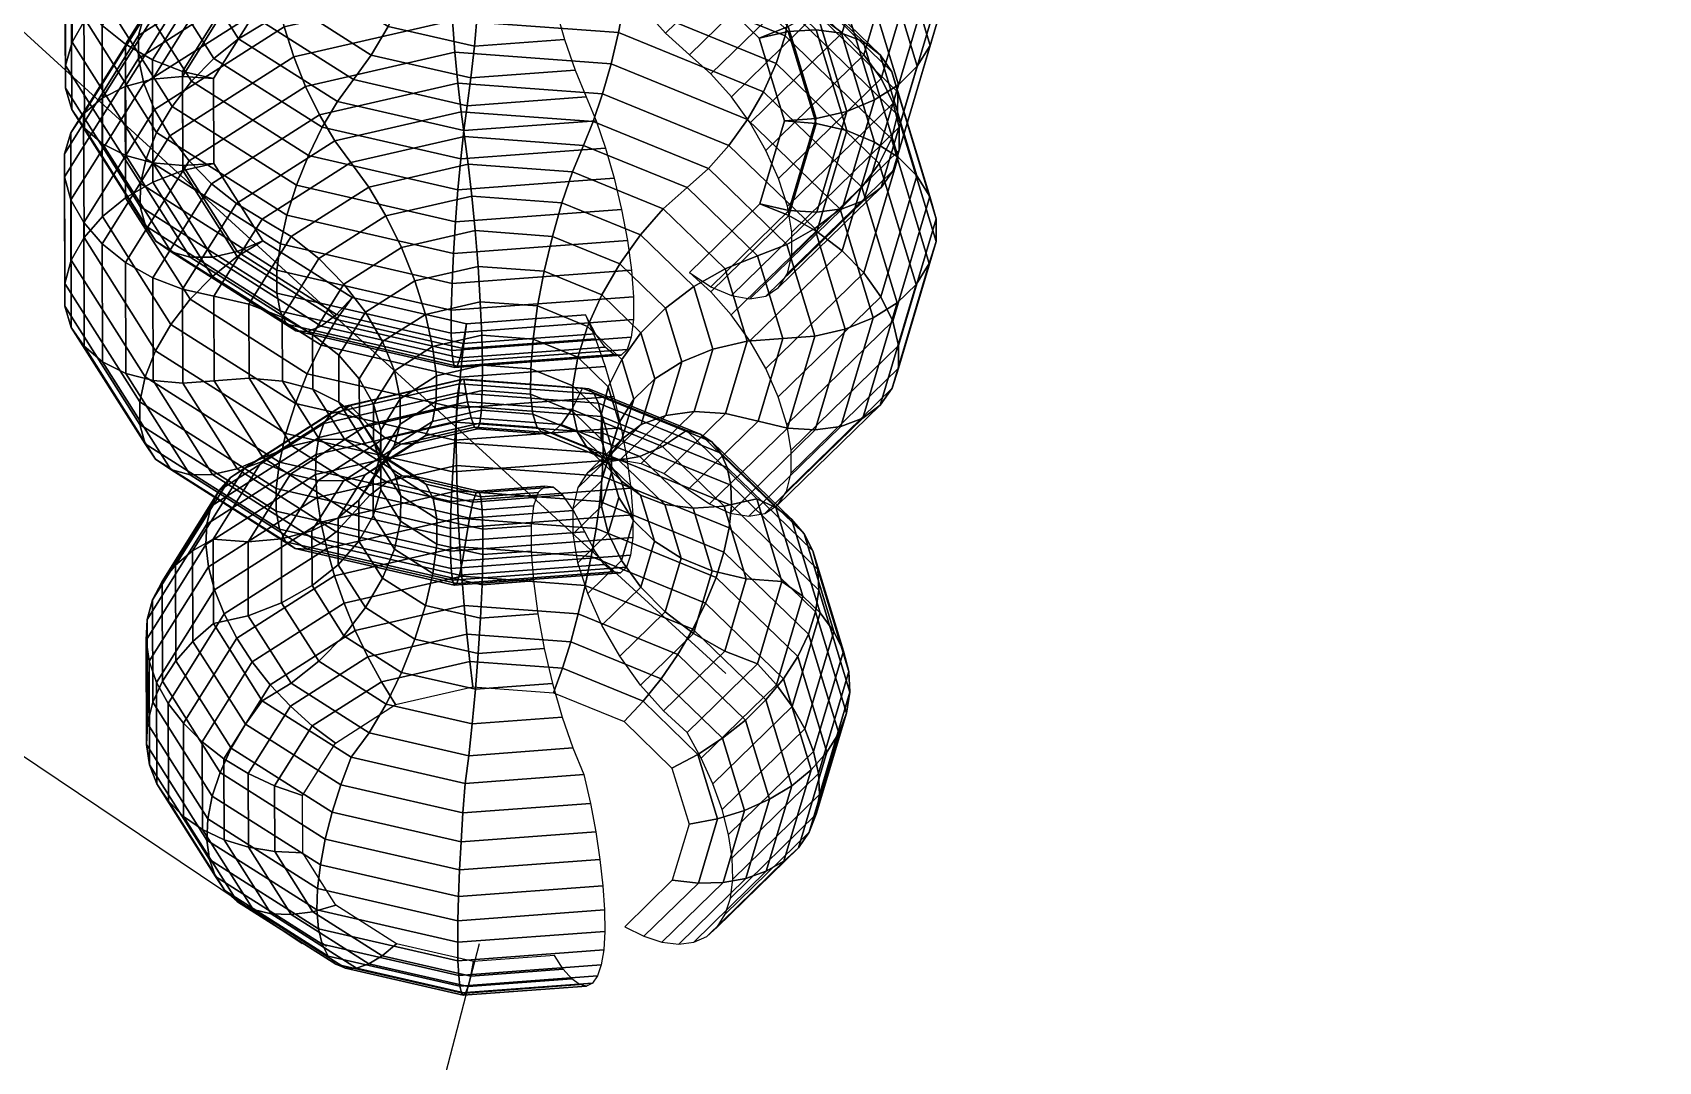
# Model space of a CAD drawing. Extents: x 268 to 383, y 668 to 793.
# Drawn here: x 274.9736 to 275.2102, y 679.4171 to 679.5669 of the extents above; entities that cross this region are included whole.
import ezdxf

# ---------------------------------------------------------------- set-up
doc = ezdxf.new("R2010")
doc.units = 0
doc.header["$LTSCALE"] = 0.5
doc.header["$MEASUREMENT"] = 0
doc.layers.add('P02', color=1, linetype='CONTINUOUS')
doc.layers.add('P03', color=5, linetype='CONTINUOUS')

# ---------------------------------------------------------------- blocks, each defined once
blk = doc.blocks.new('2')
at = {"layer": 'P03', "extrusion": (0.002275, 0.707103, 0.707107)}
for points, elevation in [([(33.2768, -18.367), (31.7207, -16.3677)], 23.8374), ([(34.1777, -17.5484), (32.336, -15.8086)], 23.8374), ([(32.3068, -15.8412), (32.3006, -15.8344)], 23.8065)]:
    blk.add_lwpolyline(points, dxfattribs=dict(at, elevation=elevation))
at = {"layer": 'P03', "color": 3}
blk.add_lwpolyline([(-32.1563, 27.4874), (-31.9873, 28.1381)], dxfattribs=at)
at = {"layer": 'P03', "extrusion": (0.670836, -0.525474, 0.523313)}
blk.add_arc((45.8888, 89.9757, -33.293), 81.7231, 215.503518, 256.37954, dxfattribs=at)
at = {"layer": 'P03'}
mesh = blk.add_polymesh((9, 9), dxfattribs=at)
for k, corner in enumerate([(-31.6209, 29.0814, 6.7161), (-31.5938, 29.0768, 6.7538), (-31.5705, 29.0808, 6.7941), (-31.5521, 29.0932, 6.8352), (-31.5394, 29.1136, 6.8753), (-31.5328, 29.1409, 6.9127), (-31.5328, 29.174, 6.9456), (-31.5393, 29.2115, 6.9728), (-31.5521, 29.2517, 6.9929), (-31.4965, 29.2028, 6.5942), (-31.4596, 29.2078, 6.6223), (-31.4279, 29.2201, 6.6544), (-31.4028, 29.239, 6.689), (-31.3854, 29.2638, 6.7246), (-31.3766, 29.2934, 6.7596), (-31.3766, 29.3265, 6.7926), (-31.3855, 29.3616, 6.8221), (-31.4029, 29.3973, 6.8468), (-31.4529, 29.3497, 6.4472), (-31.4125, 29.3663, 6.4637), (-31.3778, 29.3885, 6.4858), (-31.3504, 29.4153, 6.5125), (-31.3314, 29.4455, 6.5427), (-31.3218, 29.4779, 6.575), (-31.3218, 29.5109, 6.608), (-31.3315, 29.5432, 6.6404), (-31.3505, 29.5734, 6.6706), (-31.4975, 29.4965, 6.3005), (-31.4606, 29.5248, 6.3054), (-31.429, 29.5569, 6.3176), (-31.4039, 29.5916, 6.3364), (-31.3866, 29.6272, 6.3612), (-31.3778, 29.6623, 6.3907), (-31.3778, 29.6953, 6.4238), (-31.3867, 29.7248, 6.459), (-31.404, 29.7494, 6.4947), (-31.6227, 29.618, 6.1795), (-31.5957, 29.6558, 6.1748), (-31.5725, 29.6962, 6.1787), (-31.5542, 29.7374, 6.1911), (-31.5415, 29.7775, 6.2114), (-31.535, 29.8149, 6.2387), (-31.535, 29.8478, 6.2718), (-31.5415, 29.8749, 6.3093), (-31.5541, 29.895, 6.3495), (-31.8068, 29.693, 6.105), (-31.7943, 29.7368, 6.0944), (-31.7837, 29.7823, 6.0933), (-31.7752, 29.8274, 6.1017), (-31.7693, 29.8704, 6.1193), (-31.7663, 29.9091, 6.1452), (-31.7662, 29.9421, 6.1783), (-31.7691, 29.9677, 6.2172), (-31.7749, 29.985, 6.2603), (-32.018, 29.7087, 6.09), (-32.0222, 29.7537, 6.0782), (-32.0259, 29.8003, 6.0761), (-32.0287, 29.8463, 6.0837), (-32.0306, 29.8898, 6.1007), (-32.0315, 29.9288, 6.1263), (-32.0314, 29.9618, 6.1595), (-32.0303, 29.9871, 6.1987), (-32.0281, 30.0038, 6.2423), (-32.2198, 29.6623, 6.137), (-32.24, 29.7037, 6.129), (-32.2573, 29.7471, 6.1301), (-32.2709, 29.7906, 6.1402), (-32.2803, 29.8324, 6.1589), (-32.285, 29.8706, 6.1854), (-32.2848, 29.9035, 6.2185), (-32.2797, 29.9298, 6.2568), (-32.27, 29.9482, 6.2987), (-32.3772, 29.5619, 6.238), (-32.4099, 29.5953, 6.238), (-32.4378, 29.6319, 6.2459), (-32.4599, 29.67, 6.2614), (-32.4751, 29.7081, 6.2838), (-32.4827, 29.7444, 6.3122), (-32.4825, 29.7774, 6.3453), (-32.4744, 29.8056, 6.3817), (-32.4588, 29.8278, 6.4197)]):
    mesh.set_mesh_vertex(divmod(k, 9), corner)
mesh = blk.add_polymesh((9, 9), dxfattribs=at)
for k, corner in enumerate([(-31.5521, 29.2517, 6.9929), (-31.5705, 29.2928, 7.0052), (-31.5937, 29.3332, 7.009), (-31.6208, 29.3709, 7.0043), (-31.6506, 29.4044, 6.9912), (-31.6818, 29.4322, 6.9703), (-31.7167, 29.4634, 6.9469), (-31.75, 29.501, 6.9323), (-31.7803, 29.5432, 6.9271), (-31.4029, 29.3973, 6.8468), (-31.428, 29.4319, 6.8656), (-31.4598, 29.4639, 6.8778), (-31.4968, 29.4921, 6.8827), (-31.5374, 29.515, 6.8802), (-31.5799, 29.5318, 6.8704), (-31.6274, 29.5506, 6.8595), (-31.6728, 29.5763, 6.8567), (-31.7141, 29.6078, 6.8623), (-31.3505, 29.5734, 6.6706), (-31.378, 29.6, 6.6973), (-31.4127, 29.6221, 6.7195), (-31.4532, 29.6385, 6.7361), (-31.4976, 29.6487, 6.7464), (-31.5441, 29.6521, 6.75), (-31.5961, 29.656, 6.754), (-31.6457, 29.6674, 6.7656), (-31.6909, 29.6859, 6.7842), (-31.404, 29.7494, 6.4947), (-31.4291, 29.7682, 6.5294), (-31.4608, 29.7802, 6.5615), (-31.4977, 29.785, 6.5898), (-31.5382, 29.7824, 6.6128), (-31.5807, 29.7724, 6.6297), (-31.6281, 29.7613, 6.6487), (-31.6734, 29.7585, 6.6746), (-31.7146, 29.7639, 6.7062), (-31.5541, 29.895, 6.3495), (-31.5725, 29.9072, 6.3908), (-31.5956, 29.911, 6.4312), (-31.6226, 29.9062, 6.469), (-31.6522, 29.893, 6.5026), (-31.6832, 29.872, 6.5305), (-31.7179, 29.8485, 6.5618), (-31.7511, 29.8338, 6.5995), (-31.7812, 29.8285, 6.6418), (-31.7749, 29.985, 6.2603), (-31.7833, 29.9932, 6.3055), (-31.7939, 29.9918, 6.351), (-31.8062, 29.9811, 6.3947), (-31.8199, 29.9613, 6.4348), (-31.8341, 29.9335, 6.4695), (-31.85, 29.9024, 6.5084), (-31.8653, 29.8804, 6.5533), (-31.8791, 29.8684, 6.6023), (-32.0281, 30.0038, 6.2423), (-32.0251, 30.0112, 6.2883), (-32.0213, 30.0087, 6.3348), (-32.0169, 29.9967, 6.3798), (-32.0121, 29.9756, 6.4212), (-32.0072, 29.9463, 6.4572), (-32.0016, 29.9136, 6.4976), (-31.9963, 29.8901, 6.544), (-31.9914, 29.8767, 6.5943), (-32.27, 29.9482, 6.2987), (-32.2561, 29.958, 6.3422), (-32.2386, 29.9588, 6.3855), (-32.2182, 29.9504, 6.4267), (-32.1958, 29.9334, 6.464), (-32.1725, 29.9083, 6.4958), (-32.1464, 29.8803, 6.5314), (-32.1214, 29.8613, 6.5732), (-32.0986, 29.8521, 6.6193), (-32.4588, 29.8278, 6.4197), (-32.4364, 29.843, 6.4578), (-32.4081, 29.8506, 6.4942), (-32.3753, 29.8502, 6.5274), (-32.3392, 29.8419, 6.5559), (-32.3015, 29.826, 6.5785), (-32.2594, 29.8082, 6.6038), (-32.2191, 29.799, 6.6358), (-32.1823, 29.7987, 6.673)]):
    mesh.set_mesh_vertex(divmod(k, 9), corner)
mesh = blk.add_polymesh((7, 9), dxfattribs=at)
for k, corner in enumerate([(-32.4588, 29.8278, 6.4197), (-32.4364, 29.843, 6.4578), (-32.4081, 29.8506, 6.4942), (-32.3753, 29.8502, 6.5274), (-32.3392, 29.8419, 6.5559), (-32.3015, 29.826, 6.5785), (-32.2594, 29.8082, 6.6038), (-32.2191, 29.799, 6.6358), (-32.1823, 29.7987, 6.673), (-32.5618, 29.6633, 6.5845), (-32.5348, 29.686, 6.6151), (-32.5007, 29.7029, 6.6422), (-32.461, 29.7134, 6.6645), (-32.4174, 29.717, 6.681), (-32.3719, 29.7136, 6.6911), (-32.321, 29.7098, 6.7025), (-32.2724, 29.7139, 6.721), (-32.228, 29.7258, 6.746), (-32.5612, 29.4833, 6.7645), (-32.5342, 29.5141, 6.787), (-32.5001, 29.5412, 6.8039), (-32.4605, 29.5636, 6.8142), (-32.417, 29.5803, 6.8177), (-32.3715, 29.5906, 6.8141), (-32.3207, 29.6021, 6.8102), (-32.2721, 29.6208, 6.8142), (-32.2277, 29.6459, 6.8258), (-32.4572, 29.3189, 6.9286), (-32.4348, 29.357, 6.9438), (-32.4067, 29.3935, 6.9513), (-32.3739, 29.4268, 6.9508), (-32.3379, 29.4555, 6.9423), (-32.3004, 29.4782, 6.9263), (-32.2584, 29.5037, 6.9084), (-32.2182, 29.5357, 6.899), (-32.1816, 29.573, 6.8986), (-32.2676, 29.1984, 7.0484), (-32.2538, 29.242, 7.0582), (-32.2364, 29.2854, 7.0589), (-32.2162, 29.3266, 7.0505), (-32.194, 29.364, 7.0333), (-32.1708, 29.3959, 7.0082), (-32.1449, 29.4316, 6.9801), (-32.1201, 29.4734, 6.961), (-32.0975, 29.5196, 6.9517), (-32.0253, 29.1428, 7.1033), (-32.0224, 29.1889, 7.1106), (-32.0188, 29.2354, 7.1081), (-32.0146, 29.2804, 7.0961), (-32.01, 29.3218, 7.075), (-32.0053, 29.3579, 7.0457), (-31.9999, 29.3983, 7.013), (-31.9948, 29.4447, 6.9894), (-31.9901, 29.495, 6.976), (-31.7722, 29.1616, 7.0836), (-31.7807, 29.2069, 7.0918), (-31.7915, 29.2523, 7.0905), (-31.804, 29.296, 7.0798), (-31.8178, 29.3361, 7.0601), (-31.8323, 29.3707, 7.0323), (-31.8484, 29.4095, 7.0012), (-31.8639, 29.4544, 6.9793), (-31.8779, 29.5033, 6.9673)]):
    mesh.set_mesh_vertex(divmod(k, 9), corner)
mesh = blk.add_polymesh((7, 9), dxfattribs=at)
for k, corner in enumerate([(-32.3772, 29.5619, 6.238), (-32.4099, 29.5953, 6.238), (-32.4378, 29.6319, 6.2459), (-32.4599, 29.67, 6.2614), (-32.4751, 29.7081, 6.2838), (-32.4827, 29.7444, 6.3122), (-32.4825, 29.7774, 6.3453), (-32.4744, 29.8056, 6.3817), (-32.4588, 29.8278, 6.4197), (-32.4631, 29.4247, 6.3754), (-32.5026, 29.4473, 6.3862), (-32.5363, 29.4746, 6.4035), (-32.563, 29.5054, 6.4263), (-32.5814, 29.5384, 6.4539), (-32.5906, 29.5721, 6.4848), (-32.5904, 29.6051, 6.5179), (-32.5806, 29.636, 6.5516), (-32.5618, 29.6633, 6.5845), (-32.4626, 29.2746, 6.5255), (-32.502, 29.2853, 6.5482), (-32.5358, 29.3024, 6.5756), (-32.5624, 29.3252, 6.6065), (-32.5808, 29.3526, 6.6396), (-32.59, 29.3836, 6.6734), (-32.5898, 29.4166, 6.7064), (-32.58, 29.4504, 6.7372), (-32.5612, 29.4833, 6.7645), (-32.3758, 29.1374, 6.6624), (-32.4084, 29.1373, 6.6959), (-32.4362, 29.1451, 6.7326), (-32.4582, 29.1606, 6.7708), (-32.4734, 29.1829, 6.8089), (-32.481, 29.2113, 6.8453), (-32.4808, 29.2444, 6.8783), (-32.4727, 29.2808, 6.9064), (-32.4572, 29.3189, 6.9286), (-32.2177, 29.037, 6.7623), (-32.2378, 29.0289, 6.8038), (-32.2549, 29.0299, 6.8472), (-32.2684, 29.04, 6.8908), (-32.2777, 29.0587, 6.9326), (-32.2824, 29.0851, 6.9708), (-32.2822, 29.1183, 7.0038), (-32.2772, 29.1566, 7.03), (-32.2676, 29.1984, 7.0484), (-32.0156, 28.9906, 6.8081), (-32.0197, 28.9788, 6.8531), (-32.0232, 28.9767, 6.8997), (-32.0259, 28.9843, 6.9457), (-32.0277, 29.0013, 6.9892), (-32.0286, 29.0269, 7.0283), (-32.0285, 29.06, 7.0612), (-32.0274, 29.0992, 7.0866), (-32.0253, 29.1428, 7.1033), (-31.8046, 29.0063, 6.7917), (-31.7919, 28.9958, 6.8355), (-31.7811, 28.9947, 6.8809), (-31.7725, 29.0031, 6.926), (-31.7665, 29.0207, 6.9689), (-31.7635, 29.0466, 7.0077), (-31.7634, 29.0797, 7.0406), (-31.7664, 29.1186, 7.0663), (-31.7722, 29.1616, 7.0836)]):
    mesh.set_mesh_vertex(divmod(k, 9), corner)
mesh = blk.add_polymesh((9, 9), dxfattribs=at)
for k, corner in enumerate([(-31.5526, 28.9339, 6.6759), (-31.5708, 28.9751, 6.6884), (-31.594, 29.0155, 6.6925), (-31.621, 29.0534, 6.6881), (-31.6507, 29.0871, 6.6752), (-31.6819, 29.1151, 6.6546), (-31.6819, 29.1151, 6.6546), (-31.6507, 29.0943, 6.6825), (-31.6209, 29.0814, 6.7161), (-31.4033, 29.0797, 6.5296), (-31.4282, 29.1144, 6.5487), (-31.4597, 29.1465, 6.561), (-31.4966, 29.1748, 6.5662), (-31.5372, 29.198, 6.564), (-31.5796, 29.215, 6.5544), (-31.5796, 29.215, 6.5544), (-31.5371, 29.2052, 6.5712), (-31.4965, 29.2028, 6.5942), (-31.3509, 29.2559, 6.3532), (-31.3781, 29.2828, 6.3801), (-31.4126, 29.305, 6.4024), (-31.4529, 29.3217, 6.4192), (-31.4973, 29.3321, 6.4298), (-31.5437, 29.3357, 6.4336), (-31.5437, 29.3357, 6.4336), (-31.4973, 29.3393, 6.437), (-31.4529, 29.3497, 6.4472), (-31.4044, 29.4322, 6.1771), (-31.4293, 29.4512, 6.2118), (-31.4608, 29.4635, 6.2441), (-31.4976, 29.4685, 6.2725), (-31.538, 29.4661, 6.2958), (-31.5804, 29.4564, 6.3129), (-31.5804, 29.4564, 6.313), (-31.538, 29.4734, 6.3031), (-31.4975, 29.4965, 6.3005), (-31.5547, 29.578, 6.0318), (-31.5728, 29.5905, 6.073), (-31.5959, 29.5945, 6.1135), (-31.6228, 29.59, 6.1515), (-31.6523, 29.577, 6.1853), (-31.6833, 29.5563, 6.2134), (-31.6833, 29.5563, 6.2134), (-31.6523, 29.5843, 6.1925), (-31.6227, 29.618, 6.1795), (-31.7757, 29.6681, 5.9424), (-31.784, 29.6766, 5.9876), (-31.7945, 29.6755, 6.0331), (-31.8069, 29.665, 6.077), (-31.8205, 29.6456, 6.1173), (-31.8347, 29.618, 6.1522), (-31.8347, 29.618, 6.1522), (-31.8204, 29.6528, 6.1245), (-31.8068, 29.693, 6.105), (-32.0292, 29.6869, 5.9244), (-32.0262, 29.6946, 5.9704), (-32.0224, 29.6925, 6.0169), (-32.0181, 29.6807, 6.062), (-32.0133, 29.6599, 6.1036), (-32.0083, 29.6309, 6.1399), (-32.0083, 29.6309, 6.1399), (-32.0133, 29.6672, 6.1108), (-32.018, 29.7087, 6.09), (-32.2714, 29.6312, 5.9808), (-32.2576, 29.6413, 6.0243), (-32.2402, 29.6424, 6.0677), (-32.2199, 29.6343, 6.109), (-32.1975, 29.6175, 6.1465), (-32.1742, 29.5927, 6.1785), (-32.1742, 29.5927, 6.1785), (-32.1975, 29.6248, 6.1538), (-32.2198, 29.6623, 6.137), (-32.4604, 29.5107, 6.102), (-32.4382, 29.5261, 6.1401), (-32.4101, 29.534, 6.1767), (-32.3773, 29.5339, 6.21), (-32.3413, 29.5258, 6.2387), (-32.3037, 29.5102, 6.2615), (-32.3037, 29.5102, 6.2616), (-32.3413, 29.5331, 6.246), (-32.3772, 29.5619, 6.238)]):
    mesh.set_mesh_vertex(divmod(k, 9), corner)
mesh = blk.add_polymesh((9, 9), dxfattribs=at)
for k, corner in enumerate([(-31.6228, 28.7648, 6.3983), (-31.5955, 28.7601, 6.436), (-31.5721, 28.7639, 6.4763), (-31.5536, 28.7761, 6.5174), (-31.5407, 28.7962, 6.5576), (-31.5339, 28.8234, 6.595), (-31.5337, 28.8563, 6.6281), (-31.5401, 28.8937, 6.6555), (-31.5526, 28.9339, 6.6759), (-31.4987, 28.886, 6.2767), (-31.4616, 28.8909, 6.3047), (-31.4297, 28.9029, 6.3367), (-31.4044, 28.9217, 6.3713), (-31.3868, 28.9464, 6.4069), (-31.3777, 28.9759, 6.442), (-31.3775, 29.0089, 6.4751), (-31.3861, 29.044, 6.5047), (-31.4033, 29.0797, 6.5296), (-31.4551, 29.0325, 6.1301), (-31.4145, 29.049, 6.1464), (-31.3797, 29.0711, 6.1684), (-31.3521, 29.0978, 6.195), (-31.3328, 29.128, 6.2251), (-31.3229, 29.1603, 6.2574), (-31.3227, 29.1933, 6.2905), (-31.3321, 29.2257, 6.3229), (-31.3509, 29.2559, 6.3532), (-31.4996, 29.179, 5.9837), (-31.4626, 29.2072, 5.9884), (-31.4308, 29.2393, 6.0004), (-31.4056, 29.2739, 6.0191), (-31.388, 29.3095, 6.0437), (-31.3789, 29.3447, 6.0732), (-31.3787, 29.3778, 6.1062), (-31.3873, 29.4074, 6.1413), (-31.4044, 29.4322, 6.1771), (-31.6245, 29.3002, 5.863), (-31.5974, 29.338, 5.8581), (-31.5741, 29.3783, 5.8618), (-31.5557, 29.4195, 5.874), (-31.5428, 29.4597, 5.8941), (-31.5361, 29.4972, 5.9212), (-31.5359, 29.5303, 5.9542), (-31.5422, 29.5577, 5.9916), (-31.5547, 29.578, 6.0318), (-31.8082, 29.3751, 5.7887), (-31.7957, 29.4188, 5.7779), (-31.785, 29.4643, 5.7765), (-31.7764, 29.5095, 5.7847), (-31.7705, 29.5525, 5.802), (-31.7673, 29.5915, 5.8277), (-31.7672, 29.6246, 5.8606), (-31.77, 29.6505, 5.8994), (-31.7757, 29.6681, 5.9424), (-32.0189, 29.3907, 5.7737), (-32.0232, 29.4357, 5.7617), (-32.0268, 29.4822, 5.7593), (-32.0297, 29.5283, 5.7667), (-32.0316, 29.5719, 5.7834), (-32.0325, 29.6112, 5.8088), (-32.0325, 29.6443, 5.8418), (-32.0313, 29.6699, 5.8809), (-32.0292, 29.6869, 5.9244), (-32.2202, 29.3444, 5.8206), (-32.2404, 29.3857, 5.8124), (-32.2578, 29.4291, 5.8132), (-32.2716, 29.4727, 5.8231), (-32.2811, 29.5146, 5.8416), (-32.2859, 29.5529, 5.8679), (-32.2859, 29.586, 5.9009), (-32.281, 29.6125, 5.9391), (-32.2714, 29.6312, 5.9808), (-32.3772, 29.2442, 5.9213), (-32.41, 29.2775, 5.9211), (-32.4381, 29.3141, 5.9288), (-32.4604, 29.3522, 5.9442), (-32.4758, 29.3903, 5.9664), (-32.4836, 29.4268, 5.9947), (-32.4836, 29.4599, 6.0277), (-32.4758, 29.4882, 6.064), (-32.4604, 29.5107, 6.102)]):
    mesh.set_mesh_vertex(divmod(k, 9), corner)
mesh = blk.add_polymesh((7, 9), dxfattribs=at)
for k, corner in enumerate([(-32.4604, 29.5107, 6.102), (-32.4382, 29.5261, 6.1401), (-32.4101, 29.534, 6.1767), (-32.3773, 29.5339, 6.21), (-32.3413, 29.5258, 6.2387), (-32.3037, 29.5102, 6.2615), (-32.3037, 29.5102, 6.2616), (-32.3413, 29.5331, 6.246), (-32.3772, 29.5619, 6.238), (-32.5635, 29.346, 6.267), (-32.5367, 29.3688, 6.2977), (-32.5028, 29.386, 6.325), (-32.4632, 29.3967, 6.3474), (-32.4198, 29.4006, 6.3642), (-32.3743, 29.3974, 6.3745), (-32.3743, 29.3974, 6.3745), (-32.4197, 29.4078, 6.3715), (-32.4631, 29.4247, 6.3754), (-32.5629, 29.1658, 6.4472), (-32.5361, 29.1967, 6.4699), (-32.5023, 29.224, 6.487), (-32.4627, 29.2466, 6.4976), (-32.4193, 29.2635, 6.5013), (-32.3739, 29.274, 6.4979), (-32.3739, 29.274, 6.498), (-32.4193, 29.2708, 6.5085), (-32.4626, 29.2746, 6.5255), (-32.4588, 29.0012, 6.6115), (-32.4366, 29.0394, 6.6269), (-32.4086, 29.076, 6.6346), (-32.3759, 29.1094, 6.6344), (-32.3401, 29.1383, 6.6263), (-32.3025, 29.1612, 6.6105), (-32.3025, 29.1612, 6.6105), (-32.34, 29.1455, 6.6335), (-32.3758, 29.1374, 6.6624), (-32.269, 28.8806, 6.7315), (-32.2553, 28.9242, 6.7415), (-32.238, 28.9676, 6.7425), (-32.2178, 29.009, 6.7344), (-32.1957, 29.0465, 6.7175), (-32.1725, 29.0786, 6.6926), (-32.1725, 29.0786, 6.6926), (-32.1957, 29.0538, 6.7248), (-32.2177, 29.037, 6.7623), (-32.0264, 28.8249, 6.7864), (-32.0235, 28.871, 6.794), (-32.0199, 28.9175, 6.7918), (-32.0157, 28.9626, 6.7801), (-32.0112, 29.0042, 6.7593), (-32.0064, 29.0405, 6.7302), (-32.0064, 29.0405, 6.7302), (-32.0111, 29.0115, 6.7665), (-32.0156, 28.9906, 6.8081), (-31.773, 28.8438, 6.7667), (-31.7814, 28.889, 6.7752), (-31.7921, 28.9345, 6.7742), (-31.8046, 28.9783, 6.7637), (-31.8184, 29.0185, 6.7443), (-31.8329, 29.0534, 6.7168), (-31.8329, 29.0534, 6.7168), (-31.8184, 29.0258, 6.7516), (-31.8046, 29.0063, 6.7917)]):
    mesh.set_mesh_vertex(divmod(k, 9), corner)
mesh = blk.add_polymesh((7, 9), dxfattribs=at)
for k, corner in enumerate([(-32.3772, 29.2442, 5.9213), (-32.41, 29.2775, 5.9211), (-32.4381, 29.3141, 5.9288), (-32.4604, 29.3522, 5.9442), (-32.4758, 29.3903, 5.9664), (-32.4836, 29.4268, 5.9947), (-32.4836, 29.4599, 6.0277), (-32.4758, 29.4882, 6.064), (-32.4604, 29.5107, 6.102), (-32.4629, 29.1074, 6.0584), (-32.5025, 29.1298, 6.0691), (-32.5365, 29.157, 6.0862), (-32.5634, 29.1878, 6.1089), (-32.582, 29.2208, 6.1364), (-32.5915, 29.2545, 6.1673), (-32.5915, 29.2876, 6.2003), (-32.5821, 29.3186, 6.234), (-32.5635, 29.346, 6.267), (-32.4625, 28.9576, 6.2082), (-32.502, 28.9682, 6.2308), (-32.5359, 28.9851, 6.2581), (-32.5628, 29.0078, 6.2889), (-32.5814, 29.0351, 6.322), (-32.5909, 29.066, 6.3558), (-32.5909, 29.099, 6.3889), (-32.5815, 29.1328, 6.4198), (-32.5629, 29.1658, 6.4472), (-32.3759, 28.8208, 6.3448), (-32.4085, 28.8205, 6.3782), (-32.4366, 28.8281, 6.4148), (-32.4587, 28.8433, 6.4531), (-32.4741, 28.8656, 6.4912), (-32.4819, 28.8938, 6.5276), (-32.4819, 28.9268, 6.5608), (-32.4741, 28.9631, 6.5891), (-32.4588, 29.0012, 6.6115), (-32.2181, 28.7206, 6.4445), (-32.2383, 28.7123, 6.4858), (-32.2555, 28.713, 6.5293), (-32.2691, 28.7229, 6.5729), (-32.2786, 28.7414, 6.6148), (-32.2834, 28.7676, 6.6531), (-32.2833, 28.8006, 6.6863), (-32.2785, 28.8388, 6.7128), (-32.269, 28.8806, 6.7315), (-32.0165, 28.6743, 6.4901), (-32.0206, 28.6623, 6.5351), (-32.0241, 28.6599, 6.5816), (-32.0269, 28.6673, 6.6277), (-32.0287, 28.684, 6.6713), (-32.0296, 28.7094, 6.7106), (-32.0295, 28.7423, 6.7437), (-32.0284, 28.7814, 6.7694), (-32.0264, 28.8249, 6.7864), (-31.806, 28.69, 6.4738), (-31.7933, 28.6792, 6.5175), (-31.7824, 28.6779, 6.5629), (-31.7737, 28.6861, 6.6081), (-31.7677, 28.7034, 6.6511), (-31.7645, 28.7291, 6.69), (-31.7644, 28.7621, 6.7232), (-31.7672, 28.8009, 6.7491), (-31.773, 28.8438, 6.7667)]):
    mesh.set_mesh_vertex(divmod(k, 9), corner)
mesh = blk.add_polymesh((9, 9), dxfattribs=at)
for k, corner in enumerate([(-31.8437, 28.8018, 6.0905), (-31.8294, 28.8244, 6.1353), (-31.8086, 28.8381, 6.1813), (-31.7825, 28.8425, 6.2264), (-31.7521, 28.8371, 6.2685), (-31.7187, 28.8224, 6.306), (-31.6838, 28.799, 6.337), (-31.6526, 28.778, 6.3648), (-31.6228, 28.7648, 6.3983), (-31.7997, 28.8448, 6.0473), (-31.7802, 28.8724, 6.0872), (-31.752, 28.8935, 6.1258), (-31.7164, 28.907, 6.1616), (-31.6749, 28.9125, 6.1929), (-31.6294, 28.9096, 6.2185), (-31.5819, 28.8985, 6.2372), (-31.5394, 28.8886, 6.2539), (-31.4987, 28.886, 6.2767), (-31.7843, 28.8967, 5.9953), (-31.7629, 28.9305, 6.029), (-31.7321, 28.9604, 6.0588), (-31.6932, 28.9851, 6.0834), (-31.6478, 29.0036, 6.1018), (-31.5981, 29.015, 6.113), (-31.5461, 29.0189, 6.1167), (-31.4996, 29.0223, 6.12), (-31.4551, 29.0325, 6.1301), (-31.8, 28.9487, 5.9434), (-31.7805, 28.9885, 5.971), (-31.7524, 29.0273, 5.992), (-31.7169, 29.0632, 6.0054), (-31.6755, 29.0947, 6.0108), (-31.6301, 29.1204, 6.0077), (-31.5827, 29.1392, 5.9965), (-31.5402, 29.156, 5.9864), (-31.4996, 29.179, 5.9837), (-31.8443, 28.9916, 5.9006), (-31.83, 29.0366, 5.9232), (-31.8094, 29.0826, 5.9368), (-31.7834, 29.1278, 5.9411), (-31.7532, 29.17, 5.9357), (-31.72, 29.2076, 5.9209), (-31.6853, 29.2387, 5.8973), (-31.6542, 29.2666, 5.8762), (-31.6245, 29.3002, 5.863), (-31.9095, 29.0182, 5.8743), (-31.9028, 29.0663, 5.8937), (-31.8933, 29.1168, 5.9029), (-31.8813, 29.1677, 5.9015), (-31.8674, 29.2166, 5.8895), (-31.8521, 29.2614, 5.8674), (-31.8361, 29.3002, 5.8363), (-31.8219, 29.335, 5.8084), (-31.8082, 29.3751, 5.7887), (-31.9842, 29.0237, 5.8689), (-31.9864, 29.0725, 5.8878), (-31.9895, 29.124, 5.8961), (-31.9936, 29.176, 5.8935), (-31.9984, 29.2263, 5.8802), (-32.0037, 29.2727, 5.8566), (-32.0092, 29.3131, 5.824), (-32.0142, 29.3492, 5.7947), (-32.0189, 29.3907, 5.7737), (-32.0556, 29.0073, 5.8856), (-32.0661, 29.0541, 5.9064), (-32.0815, 29.1028, 5.9175), (-32.1009, 29.1513, 5.9185), (-32.1236, 29.1975, 5.9093), (-32.1485, 29.2394, 5.8904), (-32.1745, 29.2751, 5.8625), (-32.1979, 29.307, 5.8376), (-32.2202, 29.3444, 5.8206), (-32.1113, 28.9718, 5.9213), (-32.1284, 29.0144, 5.9463), (-32.1532, 29.0571, 5.9635), (-32.1846, 29.0979, 5.9722), (-32.2212, 29.1352, 5.972), (-32.2615, 29.1673, 5.9629), (-32.3036, 29.1928, 5.9453), (-32.3412, 29.2155, 5.9295), (-32.3772, 29.2442, 5.9213)]):
    mesh.set_mesh_vertex(divmod(k, 9), corner)
mesh = blk.add_polymesh((7, 9), dxfattribs=at)
for k, corner in enumerate([(-32.1113, 28.9718, 5.9213), (-32.1284, 29.0144, 5.9463), (-32.1532, 29.0571, 5.9635), (-32.1846, 29.0979, 5.9722), (-32.2212, 29.1352, 5.972), (-32.2615, 29.1673, 5.9629), (-32.3036, 29.1928, 5.9453), (-32.3412, 29.2155, 5.9295), (-32.3772, 29.2442, 5.9213), (-32.1417, 28.9233, 5.9699), (-32.1624, 28.9602, 6.0006), (-32.1923, 28.9946, 6.0261), (-32.2303, 29.025, 6.0453), (-32.2745, 29.0501, 6.0572), (-32.3231, 29.0689, 6.0615), (-32.374, 29.0804, 6.0579), (-32.4195, 29.0906, 6.0546), (-32.4629, 29.1074, 6.0584), (-32.1415, 28.8702, 6.0231), (-32.1622, 28.9008, 6.06), (-32.1921, 28.9262, 6.0945), (-32.23, 28.9452, 6.1251), (-32.2742, 28.957, 6.1504), (-32.3228, 28.9611, 6.1692), (-32.3736, 28.9573, 6.1809), (-32.419, 28.954, 6.1913), (-32.4625, 28.9576, 6.2082), (-32.1108, 28.8216, 6.0715), (-32.1279, 28.8466, 6.1141), (-32.1526, 28.8637, 6.1569), (-32.1839, 28.8723, 6.1978), (-32.2204, 28.8719, 6.2353), (-32.2605, 28.8627, 6.2675), (-32.3024, 28.845, 6.2931), (-32.34, 28.8291, 6.316), (-32.3759, 28.8208, 6.3448), (-32.0549, 28.7861, 6.1068), (-32.0653, 28.8068, 6.1536), (-32.0805, 28.8179, 6.2024), (-32.0998, 28.8189, 6.251), (-32.1223, 28.8096, 6.2973), (-32.147, 28.7906, 6.3392), (-32.1729, 28.7626, 6.375), (-32.196, 28.7376, 6.407), (-32.2181, 28.7206, 6.4445), (-31.9834, 28.7697, 6.123), (-31.9854, 28.7885, 6.1717), (-31.9885, 28.7968, 6.2232), (-31.9924, 28.7942, 6.2753), (-31.9969, 28.7808, 6.3256), (-32.002, 28.7573, 6.372), (-32.0073, 28.7246, 6.4124), (-32.012, 28.6954, 6.4486), (-32.0165, 28.6743, 6.4901), (-31.9087, 28.7752, 6.1172), (-31.902, 28.7947, 6.1653), (-31.8923, 28.8039, 6.2158), (-31.8801, 28.8025, 6.2666), (-31.866, 28.7906, 6.3155), (-31.8505, 28.7686, 6.3603), (-31.8343, 28.7375, 6.399), (-31.8198, 28.7097, 6.4337), (-31.806, 28.69, 6.4738)]):
    mesh.set_mesh_vertex(divmod(k, 9), corner)
mesh = blk.add_polymesh((9, 9), dxfattribs=at)
for k, corner in enumerate([(-31.7198, 28.4766, 5.9601), (-31.7531, 28.5142, 5.9455), (-31.7834, 28.5564, 5.9403), (-31.8094, 28.6016, 5.9447), (-31.8299, 28.6476, 5.9586), (-31.8441, 28.6925, 5.9812), (-31.8512, 28.7344, 6.0117), (-31.8511, 28.7713, 6.0486), (-31.8437, 28.8018, 6.0905), (-31.6305, 28.5638, 5.8727), (-31.676, 28.5895, 5.87), (-31.7173, 28.621, 5.8756), (-31.7527, 28.6569, 5.8892), (-31.7807, 28.6956, 5.9104), (-31.8001, 28.7355, 5.9381), (-31.8099, 28.7748, 5.9711), (-31.8098, 28.8117, 6.0081), (-31.7997, 28.8448, 6.0473), (-31.5992, 28.6692, 5.7672), (-31.6489, 28.6806, 5.7788), (-31.6941, 28.6991, 5.7974), (-31.7328, 28.7238, 5.8223), (-31.7635, 28.7537, 5.8523), (-31.7846, 28.7875, 5.8861), (-31.7954, 28.8236, 5.9223), (-31.7952, 28.8606, 5.9592), (-31.7843, 28.8967, 5.9953), (-31.6312, 28.7746, 5.6619), (-31.6766, 28.7717, 5.6878), (-31.7178, 28.7771, 5.7194), (-31.7532, 28.7907, 5.7554), (-31.7811, 28.8118, 5.7942), (-31.8004, 28.8394, 5.8342), (-31.8102, 28.8724, 5.8735), (-31.8101, 28.9094, 5.9104), (-31.8, 28.9487, 5.9434), (-31.7211, 28.8617, 5.575), (-31.7542, 28.847, 5.6127), (-31.7844, 28.8417, 5.655), (-31.8102, 28.846, 5.7003), (-31.8306, 28.8598, 5.7464), (-31.8447, 28.8824, 5.7914), (-31.8518, 28.9128, 5.8332), (-31.8517, 28.9498, 5.8702), (-31.8443, 28.9916, 5.9006), (-31.8532, 28.9156, 5.5216), (-31.8684, 28.8936, 5.5665), (-31.8822, 28.8816, 5.6155), (-31.8941, 28.8802, 5.6663), (-31.9034, 28.8895, 5.7169), (-31.9098, 28.9089, 5.765), (-31.913, 28.9378, 5.8085), (-31.9129, 28.9747, 5.8454), (-31.9095, 29.0182, 5.8743), (-32.0048, 28.9269, 5.5108), (-31.9994, 28.9033, 5.5572), (-31.9945, 28.89, 5.6075), (-31.9903, 28.8874, 5.6595), (-31.9869, 28.8957, 5.711), (-31.9846, 28.9145, 5.7597), (-31.9833, 28.943, 5.8035), (-31.9832, 28.98, 5.8404), (-31.9842, 29.0237, 5.8689), (-32.1496, 28.8936, 5.5446), (-32.1246, 28.8745, 5.5864), (-32.1018, 28.8653, 5.6325), (-32.0822, 28.8662, 5.6809), (-32.0667, 28.8773, 5.7296), (-32.0559, 28.8981, 5.7763), (-32.0504, 28.9276, 5.8191), (-32.0502, 28.9645, 5.8561), (-32.0556, 29.0073, 5.8856), (-32.2626, 28.8215, 5.617), (-32.2223, 28.8122, 5.649), (-32.1855, 28.8119, 5.6862), (-32.154, 28.8205, 5.7269), (-32.129, 28.8376, 5.7695), (-32.1116, 28.8625, 5.8121), (-32.1027, 28.8942, 5.8527), (-32.1026, 28.9311, 5.8897), (-32.1113, 28.9718, 5.9213)]):
    mesh.set_mesh_vertex(divmod(k, 9), corner)
mesh = blk.add_polymesh((7, 9), dxfattribs=at)
for k, corner in enumerate([(-32.2626, 28.8215, 5.617), (-32.2223, 28.8122, 5.649), (-32.1855, 28.8119, 5.6862), (-32.154, 28.8205, 5.7269), (-32.129, 28.8376, 5.7695), (-32.1116, 28.8625, 5.8121), (-32.1027, 28.8942, 5.8527), (-32.1026, 28.9311, 5.8897), (-32.1113, 28.9718, 5.9213), (-32.3242, 28.723, 5.7157), (-32.2756, 28.7272, 5.7342), (-32.2312, 28.739, 5.7592), (-32.1931, 28.758, 5.7895), (-32.163, 28.7834, 5.8239), (-32.142, 28.814, 5.8607), (-32.1313, 28.8486, 5.8984), (-32.1312, 28.8855, 5.9354), (-32.1417, 28.9233, 5.9699), (-32.3239, 28.6153, 5.8234), (-32.2753, 28.634, 5.8274), (-32.2309, 28.6592, 5.839), (-32.1929, 28.6896, 5.8579), (-32.1628, 28.724, 5.8832), (-32.1419, 28.7609, 5.9138), (-32.1311, 28.7986, 5.9483), (-32.131, 28.8356, 5.9853), (-32.1415, 28.8702, 6.0231), (-32.2616, 28.5169, 5.9216), (-32.2214, 28.5489, 5.9123), (-32.1848, 28.5862, 5.9118), (-32.1533, 28.6271, 5.9203), (-32.1284, 28.6698, 5.9374), (-32.1112, 28.7124, 5.9622), (-32.1023, 28.753, 5.9938), (-32.1021, 28.79, 6.0308), (-32.1108, 28.8216, 6.0715), (-32.1481, 28.4448, 5.9934), (-32.1233, 28.4866, 5.9743), (-32.1007, 28.5328, 5.965), (-32.0813, 28.5813, 5.9658), (-32.0659, 28.6301, 5.9769), (-32.0552, 28.6768, 5.9976), (-32.0497, 28.7196, 6.0271), (-32.0496, 28.7566, 6.064), (-32.0549, 28.7861, 6.1068), (-32.0031, 28.4115, 6.0262), (-31.998, 28.4579, 6.0026), (-31.9933, 28.5082, 5.9893), (-31.9892, 28.5602, 5.9867), (-31.986, 28.6117, 5.995), (-31.9837, 28.6604, 6.0138), (-31.9825, 28.7042, 6.0423), (-31.9824, 28.7412, 6.0792), (-31.9834, 28.7697, 6.123), (-31.8516, 28.4227, 6.0144), (-31.867, 28.4676, 5.9925), (-31.8811, 28.5165, 5.9806), (-31.8931, 28.5674, 5.9792), (-31.9025, 28.6179, 5.9885), (-31.909, 28.666, 6.008), (-31.9123, 28.7094, 6.0368), (-31.9122, 28.7464, 6.0738), (-31.9087, 28.7752, 6.1172)]):
    mesh.set_mesh_vertex(divmod(k, 9), corner)
mesh = blk.add_polymesh((9, 9), dxfattribs=at)
for k, corner in enumerate([(-31.6223, 28.2042, 5.8412), (-31.6189, 28.2318, 5.8738), (-31.6199, 28.2629, 5.9033), (-31.6251, 28.2969, 5.929), (-31.6345, 28.3329, 5.9502), (-31.6478, 28.3703, 5.9666), (-31.6647, 28.408, 5.9778), (-31.685, 28.4454, 5.9835), (-31.7198, 28.4766, 5.9601), (-31.4974, 28.3261, 5.7188), (-31.4928, 28.3549, 5.7503), (-31.4942, 28.3857, 5.7802), (-31.5013, 28.4177, 5.8077), (-31.5141, 28.4504, 5.8323), (-31.5323, 28.483, 5.8535), (-31.5554, 28.5148, 5.8707), (-31.583, 28.545, 5.8836), (-31.6305, 28.5638, 5.8727), (-31.4535, 28.4736, 5.5712), (-31.4486, 28.5038, 5.6013), (-31.45, 28.5341, 5.6316), (-31.4579, 28.5639, 5.6614), (-31.4719, 28.5925, 5.6901), (-31.4918, 28.6194, 5.717), (-31.5171, 28.6438, 5.7416), (-31.5472, 28.6653, 5.7632), (-31.5992, 28.6692, 5.7672), (-31.4983, 28.6211, 5.4238), (-31.4938, 28.6526, 5.4526), (-31.4951, 28.6825, 5.4833), (-31.5023, 28.71, 5.5154), (-31.515, 28.7346, 5.5482), (-31.5332, 28.7557, 5.5808), (-31.5563, 28.7728, 5.6127), (-31.5838, 28.7857, 5.6429), (-31.6312, 28.7746, 5.6619), (-31.624, 28.7431, 5.3023), (-31.6207, 28.7757, 5.3299), (-31.6217, 28.8052, 5.361), (-31.6269, 28.8309, 5.395), (-31.6362, 28.8521, 5.4311), (-31.6494, 28.8685, 5.4684), (-31.6663, 28.8796, 5.5063), (-31.6864, 28.8852, 5.5437), (-31.7211, 28.8617, 5.575), (-31.8089, 28.8184, 5.2275), (-31.8074, 28.8518, 5.2544), (-31.8077, 28.8811, 5.2857), (-31.8101, 28.9056, 5.3209), (-31.8143, 28.9247, 5.359), (-31.8203, 28.9382, 5.3993), (-31.8281, 28.9455, 5.4408), (-31.8373, 28.9467, 5.4827), (-31.8532, 28.9156, 5.5216), (-32.021, 28.8342, 5.2124), (-32.0215, 28.8677, 5.2391), (-32.0212, 28.897, 5.2706), (-32.0203, 28.9212, 5.3059), (-32.0187, 28.9399, 5.3445), (-32.0164, 28.9527, 5.3854), (-32.0136, 28.9593, 5.4277), (-32.0103, 28.9595, 5.4704), (-32.0048, 28.9269, 5.5108), (-32.2237, 28.7876, 5.2596), (-32.226, 28.8207, 5.2868), (-32.2251, 28.8501, 5.3181), (-32.221, 28.875, 5.3527), (-32.2139, 28.895, 5.39), (-32.2038, 28.9096, 5.429), (-32.1909, 28.9185, 5.469), (-32.1757, 28.9215, 5.509), (-32.1496, 28.8936, 5.5446), (-32.3818, 28.6867, 5.361), (-32.3856, 28.7189, 5.3892), (-32.3842, 28.7485, 5.4201), (-32.3777, 28.775, 5.4532), (-32.3662, 28.7978, 5.4877), (-32.3499, 28.8164, 5.5228), (-32.3293, 28.8303, 5.5577), (-32.3047, 28.8392, 5.5917), (-32.2626, 28.8215, 5.617)]):
    mesh.set_mesh_vertex(divmod(k, 9), corner)
mesh = blk.add_polymesh((7, 9), dxfattribs=at)
for k, corner in enumerate([(-32.3818, 28.6867, 5.361), (-32.3856, 28.7189, 5.3892), (-32.3842, 28.7485, 5.4201), (-32.3777, 28.775, 5.4532), (-32.3662, 28.7978, 5.4877), (-32.3499, 28.8164, 5.5228), (-32.3293, 28.8303, 5.5577), (-32.3047, 28.8392, 5.5917), (-32.2626, 28.8215, 5.617), (-32.4681, 28.549, 5.4991), (-32.4727, 28.5798, 5.5285), (-32.4711, 28.6099, 5.559), (-32.4632, 28.6386, 5.59), (-32.4493, 28.6651, 5.6207), (-32.4297, 28.689, 5.6504), (-32.4048, 28.7098, 5.6785), (-32.3751, 28.7268, 5.7043), (-32.3242, 28.723, 5.7157), (-32.4676, 28.3982, 5.6498), (-32.4722, 28.4276, 5.6807), (-32.4706, 28.4582, 5.7108), (-32.4627, 28.4892, 5.7394), (-32.4489, 28.5199, 5.7659), (-32.4293, 28.5497, 5.7898), (-32.4044, 28.5778, 5.8104), (-32.3747, 28.6038, 5.8274), (-32.3239, 28.6153, 5.8234), (-32.3804, 28.2605, 5.7873), (-32.3842, 28.2886, 5.8194), (-32.3829, 28.3196, 5.8491), (-32.3764, 28.3527, 5.8756), (-32.3649, 28.3872, 5.8983), (-32.3487, 28.4223, 5.9168), (-32.3281, 28.4573, 5.9307), (-32.3036, 28.4914, 5.9395), (-32.2616, 28.5169, 5.9216), (-32.2216, 28.1596, 5.8876), (-32.2239, 28.1868, 5.9208), (-32.2231, 28.218, 5.9501), (-32.219, 28.2527, 5.9751), (-32.2119, 28.29, 5.995), (-32.2019, 28.3291, 6.0096), (-32.1892, 28.3691, 6.0185), (-32.174, 28.4091, 6.0214), (-32.1481, 28.4448, 5.9934), (-32.0187, 28.113, 5.9336), (-32.0191, 28.1398, 5.9671), (-32.0188, 28.1712, 5.9963), (-32.0179, 28.2065, 6.0206), (-32.0164, 28.2451, 6.0393), (-32.0143, 28.286, 6.0521), (-32.0116, 28.3283, 6.0587), (-32.0084, 28.3711, 6.0589), (-32.0031, 28.4115, 6.0262), (-31.8067, 28.1288, 5.9171), (-31.8051, 28.1557, 5.9505), (-31.8055, 28.187, 5.9798), (-31.8078, 28.2222, 6.0043), (-31.8121, 28.2603, 6.0234), (-31.8183, 28.3006, 6.0369), (-31.8261, 28.3421, 6.0443), (-31.8354, 28.3839, 6.0455), (-31.8516, 28.4227, 6.0144)]):
    mesh.set_mesh_vertex(divmod(k, 9), corner)
mesh = blk.add_polymesh((9, 9), dxfattribs=at)
for k, corner in enumerate([(-31.7761, 28.1624, 5.5597), (-31.7483, 28.1485, 5.5893), (-31.7219, 28.1401, 5.622), (-31.6975, 28.1372, 5.6572), (-31.6756, 28.1399, 5.694), (-31.6568, 28.1482, 5.7316), (-31.6414, 28.1619, 5.7693), (-31.6298, 28.1807, 5.806), (-31.6223, 28.2042, 5.8412), (-31.7068, 28.23, 5.4919), (-31.6689, 28.226, 5.5116), (-31.633, 28.2269, 5.5349), (-31.5997, 28.2326, 5.5614), (-31.57, 28.2431, 5.5905), (-31.5443, 28.2581, 5.6215), (-31.5234, 28.2772, 5.6536), (-31.5076, 28.3, 5.6863), (-31.4974, 28.3261, 5.7188), (-31.6825, 28.3118, 5.41), (-31.6411, 28.3197, 5.4178), (-31.6018, 28.3319, 5.4299), (-31.5654, 28.348, 5.4459), (-31.5329, 28.3678, 5.4656), (-31.5048, 28.3908, 5.4885), (-31.482, 28.4165, 5.5142), (-31.4647, 28.4443, 5.5419), (-31.4535, 28.4736, 5.5712), (-31.7074, 28.3935, 5.3284), (-31.6696, 28.4133, 5.3242), (-31.6337, 28.4368, 5.325), (-31.6005, 28.4634, 5.3306), (-31.5708, 28.4926, 5.341), (-31.5452, 28.5236, 5.3559), (-31.5243, 28.5559, 5.3749), (-31.5086, 28.5886, 5.3978), (-31.4983, 28.6211, 5.4238), (-31.7771, 28.4611, 5.261), (-31.7494, 28.4908, 5.247), (-31.7231, 28.5236, 5.2385), (-31.6989, 28.5589, 5.2355), (-31.6771, 28.5957, 5.2382), (-31.6584, 28.6334, 5.2464), (-31.6431, 28.6711, 5.2601), (-31.6316, 28.7079, 5.2788), (-31.624, 28.7431, 5.3023), (-31.8796, 28.5029, 5.2195), (-31.8668, 28.5387, 5.1995), (-31.8547, 28.5773, 5.1853), (-31.8436, 28.6179, 5.177), (-31.8335, 28.6595, 5.1749), (-31.8249, 28.7013, 5.1791), (-31.8178, 28.7423, 5.1894), (-31.8124, 28.7817, 5.2057), (-31.8089, 28.8184, 5.2275), (-31.9972, 28.5117, 5.2112), (-32.0015, 28.5487, 5.19), (-32.0057, 28.5885, 5.1745), (-32.0095, 28.6302, 5.1652), (-32.0129, 28.6728, 5.1622), (-32.0158, 28.7155, 5.1655), (-32.0182, 28.7572, 5.1752), (-32.0199, 28.7971, 5.1909), (-32.021, 28.8342, 5.2124), (-32.1095, 28.4858, 5.2374), (-32.1302, 28.5191, 5.22), (-32.1499, 28.5553, 5.2082), (-32.1681, 28.5937, 5.2022), (-32.1843, 28.6334, 5.2021), (-32.1983, 28.6735, 5.2081), (-32.2097, 28.7132, 5.2198), (-32.2182, 28.7515, 5.2371), (-32.2237, 28.7876, 5.2596), (-32.1971, 28.4299, 5.2936), (-32.2307, 28.455, 5.2844), (-32.2625, 28.4835, 5.2803), (-32.2918, 28.5148, 5.2815), (-32.3181, 28.5481, 5.2879), (-32.3407, 28.5827, 5.2994), (-32.3591, 28.6179, 5.3156), (-32.3729, 28.6528, 5.3363), (-32.3818, 28.6867, 5.361)]):
    mesh.set_mesh_vertex(divmod(k, 9), corner)
mesh = blk.add_polymesh((7, 9), dxfattribs=at)
for k, corner in enumerate([(-32.1971, 28.4299, 5.2936), (-32.2307, 28.455, 5.2844), (-32.2625, 28.4835, 5.2803), (-32.2918, 28.5148, 5.2815), (-32.3181, 28.5481, 5.2879), (-32.3407, 28.5827, 5.2994), (-32.3591, 28.6179, 5.3156), (-32.3729, 28.6528, 5.3363), (-32.3818, 28.6867, 5.361), (-32.245, 28.3535, 5.3701), (-32.2855, 28.3675, 5.372), (-32.3239, 28.3855, 5.3786), (-32.3593, 28.407, 5.3895), (-32.3911, 28.4316, 5.4046), (-32.4183, 28.4587, 5.4236), (-32.4406, 28.4877, 5.446), (-32.4573, 28.5181, 5.4714), (-32.4681, 28.549, 5.4991), (-32.2447, 28.27, 5.4537), (-32.2852, 28.2718, 5.4678), (-32.3235, 28.2782, 5.4859), (-32.359, 28.289, 5.5075), (-32.3906, 28.3041, 5.5322), (-32.4179, 28.3229, 5.5594), (-32.4401, 28.3453, 5.5885), (-32.4568, 28.3706, 5.6189), (-32.4676, 28.3982, 5.6498), (-32.1964, 28.1936, 5.5299), (-32.2298, 28.1843, 5.5551), (-32.2615, 28.1802, 5.5837), (-32.2907, 28.1812, 5.615), (-32.3169, 28.1875, 5.6484), (-32.3394, 28.1989, 5.6831), (-32.3578, 28.2151, 5.7184), (-32.3715, 28.2358, 5.7533), (-32.3804, 28.2605, 5.7873), (-32.1084, 28.1377, 5.5855), (-32.1289, 28.1202, 5.6188), (-32.1485, 28.1083, 5.6551), (-32.1665, 28.1023, 5.6936), (-32.1826, 28.1022, 5.7333), (-32.1965, 28.1081, 5.7735), (-32.2077, 28.1198, 5.8132), (-32.2162, 28.1371, 5.8515), (-32.2216, 28.1596, 5.8876), (-31.9959, 28.1119, 5.611), (-32.0001, 28.0906, 5.648), (-32.004, 28.0752, 5.6878), (-32.0077, 28.0658, 5.7295), (-32.011, 28.0628, 5.7722), (-32.0137, 28.0662, 5.8149), (-32.016, 28.0758, 5.8566), (-32.0176, 28.0915, 5.8965), (-32.0187, 28.113, 5.9336), (-31.8783, 28.1206, 5.6018), (-31.8654, 28.1007, 5.6376), (-31.8531, 28.0864, 5.6761), (-31.8418, 28.0782, 5.7167), (-31.8316, 28.0761, 5.7583), (-31.8229, 28.0803, 5.8001), (-31.8157, 28.0907, 5.8411), (-31.8102, 28.107, 5.8804), (-31.8067, 28.1288, 5.9171)]):
    mesh.set_mesh_vertex(divmod(k, 9), corner)

msp = doc.modelspace()

# ---------------------------------------------------------------- block references
at = {"layer": 'P02', "xscale": 0.09999999999990905, "yscale": 0.1000000000000227, "zscale": 0.1}
msp.add_blockref('2', (278.23734, 676.62047), dxfattribs=at)

doc.saveas('drawing.dxf')
